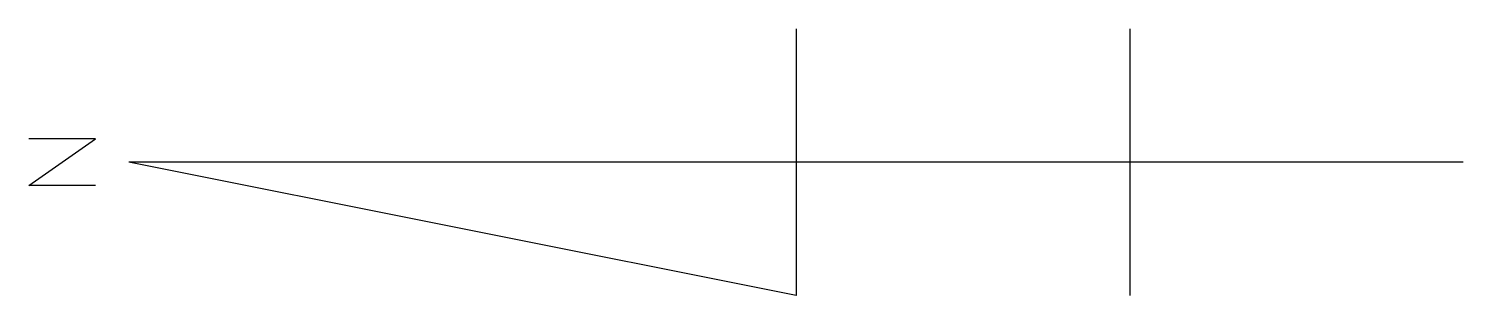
# Model space of a CAD drawing. Units: millimetres at full size, sheet at 1:100. Extents: x -17851 to -13551, y -3890 to -3090.
import ezdxf

# ---------------------------------------------------------------- set-up
doc = ezdxf.new("R2010")
doc.units = ezdxf.units.MM
doc.header["$LTSCALE"] = 100
doc.layers.add('0-0', color=7, linetype='Continuous')

msp = doc.modelspace()

# ---------------------------------------------------------------- linework, layer by layer
at = {"layer": '0-0'}
for p, q in [((-14551, -3089.8), (-14551, -3889.8)), ((-13551, -3489.8), (-17551, -3489.8))]:
    msp.add_line(p, q, dxfattribs=at)
for points in [[(-15551, -3089.8), (-15551, -3889.8), (-17551, -3489.8)], [(-17651, -3559.8), (-17851, -3559.8), (-17651, -3419.8), (-17851, -3419.8)]]:
    msp.add_lwpolyline(points, dxfattribs=at)

doc.saveas('drawing.dxf')
